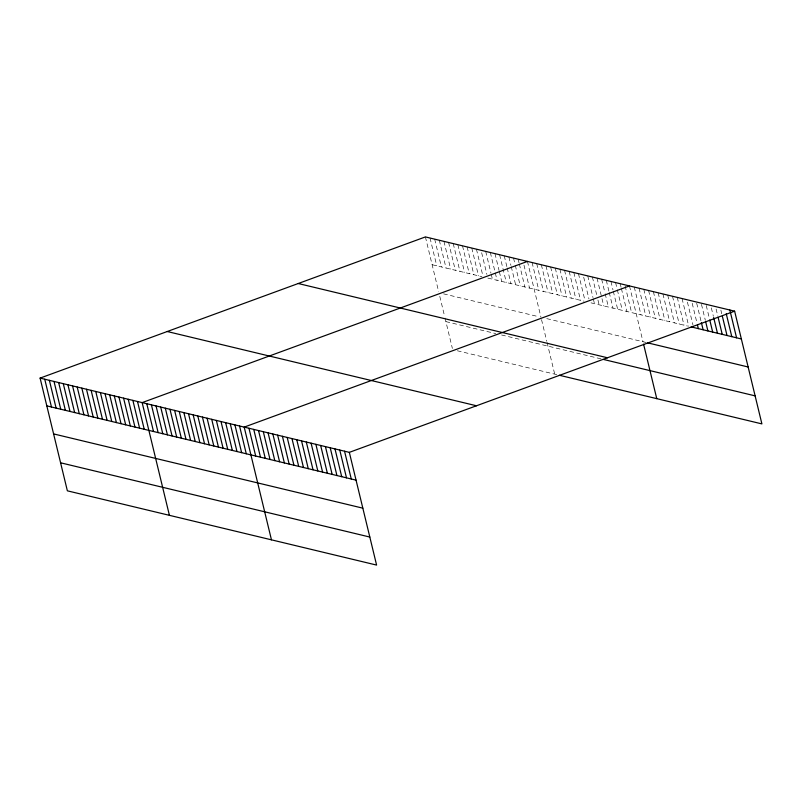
<?xml version="1.0" encoding="UTF-8"?>
<svg xmlns="http://www.w3.org/2000/svg" width="802" height="802" viewBox="0 0 802 802"><rect width="100%" height="100%" fill="white"/><g stroke="black" fill="none" stroke-linecap="round" stroke-linejoin="round"><path stroke-width="0.6" stroke-dasharray="4.01 3.01" d="M432.128 264.7L481.982 276.67M487.786 278.063L584.026 301.171M590.984 302.845L687.585 326.043M443.546 293.843L538.633 316.68M546.743 318.625L646.582 342.594M445.892 321.612L495.756 333.582M501.551 334.975L601.279 358.925M457.31 350.755L559.355 375.256M720.878 310.153L721.75 313.772M716.096 309.001L717.85 316.249M711.324 307.858L713.369 316.309M706.251 305.502L709.459 318.785M701.469 304.349L705.269 320.048M696.687 303.206L701.078 321.321M692.206 303.266L696.878 322.584M687.424 302.113L692.978 325.061M682.061 298.555L688.778 326.334M677.279 297.412L684.006 325.181M672.507 296.259L679.224 324.038M667.725 295.116L674.442 322.885M662.943 293.963L669.67 321.742M658.171 292.82L664.888 320.589M653.389 291.667L660.106 319.447M648.607 290.524L655.324 318.294M643.826 289.372L650.552 317.151M639.054 288.229L645.77 315.998M634.272 287.076L640.988 314.855M629.49 285.933L642.993 341.742M625.149 286.023L631.575 312.59M620.217 283.707L621.089 287.327M621.39 288.53L626.933 311.477M615.575 282.595L617.039 288.63M617.329 289.833L622.302 310.364M610.944 281.472L612.989 289.933M613.279 291.136L617.66 309.251M606.302 280.359L608.929 291.226M609.219 292.439L613.019 308.138M601.66 279.246L604.878 292.529M605.169 293.743L608.387 307.026M597.029 278.134L603.746 305.913M592.387 277.021L596.768 295.136M597.941 299.968L599.104 304.8M587.746 275.908L593.009 297.642M593.3 298.855L594.462 303.677M583.696 277.211L588.949 298.945M578.473 273.683L584.899 300.249M573.831 272.57L580.548 300.339M569.189 271.447L575.916 299.226M564.558 270.334L571.275 298.113M559.916 269.221L566.633 297.001M555.275 268.109L562.001 295.888M550.643 266.996L557.36 294.775M546.002 265.883L552.718 293.662M541.36 264.77L548.087 292.54M536.728 263.657L543.445 291.427M532.087 262.545L538.804 290.314M527.445 261.422L540.949 317.231M541.53 319.637L546.774 341.301M547.064 342.504L554.713 374.143M523.977 265.141L529.531 288.088M518.172 259.196L519.044 262.825M519.345 264.028L524.889 286.976M513.531 258.084L514.994 264.119M515.285 265.332L520.257 285.863M508.899 256.971L510.944 265.422M511.235 266.635L515.616 284.75M504.257 255.858L506.884 266.725M507.175 267.938L510.974 283.637M499.616 254.745L506.333 282.515M494.984 253.632L499.075 270.535M499.365 271.748L501.701 281.402M490.343 252.52L497.06 280.289M485.701 251.407L490.964 273.141M491.255 274.344L492.418 279.176M481.651 252.7L486.904 274.444M476.428 249.171L482.854 275.738M471.787 248.059L478.503 275.838M467.145 246.946L473.872 274.725M462.513 245.833L469.23 273.612M457.872 244.72L464.589 272.5M453.23 243.607L459.957 271.377M448.599 242.495L455.315 270.264M443.957 241.382L450.674 269.151M439.316 240.259L446.042 268.038M434.684 239.146L441.401 266.926M430.042 238.034L436.759 265.813M425.401 236.921L438.624 291.557M439.777 296.339L444.729 316.8M445.02 318.003L452.388 348.469"/><path stroke-width="1.2" d="M40.1 378.103L349.331 452.358L376.599 565.079L67.368 490.824L40.1 378.103L425.401 236.921L734.632 311.176L761.9 423.897L559.355 375.256M527.445 261.422L142.144 402.614L169.412 515.325M629.49 285.933L244.189 427.115L271.457 539.826M349.331 452.358L734.632 311.176M691.174 326.905L741.349 338.955M647.775 342.885L748.136 366.985M298.254 283.517L607.485 357.772M603.595 359.476L755.123 395.867M167.247 331.517L476.478 405.772M46.817 405.882L356.048 480.137M53.604 433.912L362.825 508.167M60.591 462.794L369.812 537.049M729.85 310.033L736.567 337.802M726.241 313.712L731.795 336.66M722.341 316.188L727.013 335.507M718.141 317.452L722.231 334.364M713.66 317.512L717.459 333.211M709.76 319.988L712.677 332.068M705.559 321.261L707.895 330.925M701.369 322.524L703.123 329.772M697.459 325L698.341 328.63M643.575 344.148L656.758 398.644M344.549 451.215L351.266 478.984M339.767 450.062L346.494 477.842M334.995 448.919L341.712 476.689M330.213 447.767L336.93 475.546M325.432 446.624L332.148 474.393M320.65 445.471L327.376 473.25M315.878 444.328L322.594 472.107M311.096 443.175L317.813 470.954M306.314 442.032L313.041 469.812M301.542 440.889L308.259 468.659M296.76 439.737L303.477 467.516M291.978 438.594L298.695 466.363M287.196 437.441L293.923 465.22M282.424 436.298L289.141 464.067M277.642 435.145L284.359 462.924M272.86 434.002L279.587 461.772M268.089 432.849L274.805 460.629M263.307 431.707L270.023 459.476M258.525 430.554L265.251 458.333M253.753 429.411L260.47 457.18M248.971 428.258L255.688 456.037M239.547 426.002L246.274 453.772M234.916 424.89L241.633 452.659M230.274 423.777L236.991 451.546M225.633 422.654L232.359 450.433M221.001 421.541L227.718 449.32M216.36 420.428L223.076 448.208M211.718 419.316L218.445 447.095M207.086 418.203L213.803 445.982M202.445 417.09L209.162 444.859M197.803 415.977L204.53 443.747M193.172 414.865L199.888 442.634M188.53 413.752L195.247 441.521M183.889 412.629L190.615 440.408M179.257 411.516L185.974 439.295M174.615 410.403L181.332 438.183M169.974 409.291L176.691 437.07M165.332 408.178L172.059 435.957M160.701 407.065L167.417 434.844M156.059 405.952L162.776 433.722M151.418 404.84L158.144 432.609M146.786 403.727L153.503 431.496M137.503 401.491L144.23 429.27M132.871 400.378L139.588 428.158M128.23 399.266L134.947 427.045M123.588 398.153L130.315 425.932M118.957 397.04L125.673 424.819M114.315 395.927L121.032 423.697M109.674 394.815L116.4 422.584M105.042 393.702L111.759 421.471M100.4 392.589L107.117 420.358M95.759 391.466L102.476 419.245M91.127 390.353L97.844 418.133M86.486 389.241L93.202 417.02M81.844 388.128L88.561 415.907M77.203 387.015L83.929 414.794M72.571 385.902L79.288 413.682M67.929 384.79L74.646 412.559M63.288 383.677L70.015 411.446M58.656 382.564L65.373 410.333M54.015 381.451L60.731 409.22M49.373 380.328L56.1 408.108M44.742 379.216L51.458 406.995"/></g></svg>
